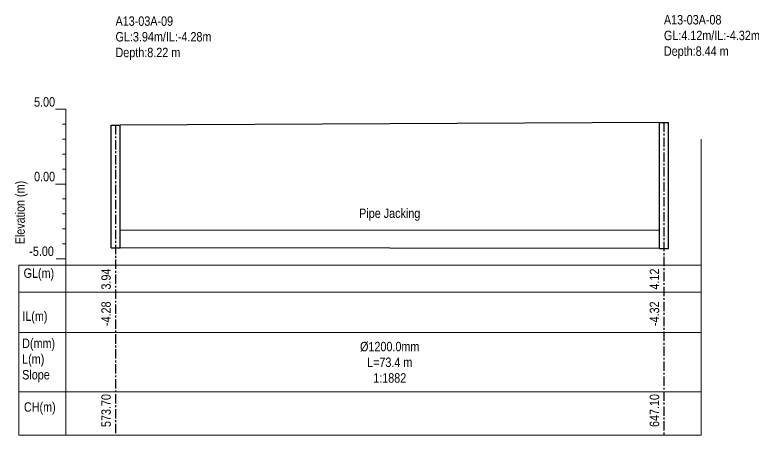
# Model space of a CAD drawing. Header units: metres. Extents: x -765 to 8757, y -99 to 211.
# Drawn here: x 1023.7 to 1123.3, y -33.6 to 22.6 of the extents above; entities that cross this region are included whole.
import ezdxf

# ---------------------------------------------------------------- set-up
doc = ezdxf.new("R2010")
doc.units = ezdxf.units.M
doc.header["$MEASUREMENT"] = 0
doc.linetypes.add('CENTER', pattern=[2, 1.25, -0.25, 0.25, -0.25])
doc.layers.add('PDF_PDF2_Geometry', color=253, linetype='Continuous', lineweight=9, true_color=0xababab)
doc.layers.add('PDF_Text', color=7, linetype='Continuous')
doc.layers.add('SM_PP_GRIDTEXT', color=7, linetype='Continuous', lineweight=5)
doc.styles.add('ALL', font='swissc.ttf')

# ---------------------------------------------------------------- blocks, each defined once
blk = doc.blocks.new('template')
at = {"layer": 'PDF_PDF2_Geometry'}
blk.add_line((0, 24.611), (0, 43.611), dxfattribs=at)
at = {"layer": 'SM_PP_GRIDTEXT'}
for p, q in [((0, 43.611), (-1.388, 43.611)), ((0, 0), (0, 43.611)), ((0, 41.611), (-0.456, 41.611)), ((0, 39.611), (-0.456, 39.611)), ((0, 37.611), (-0.456, 37.611)), ((0, 35.611), (-0.456, 35.611)), ((0, 33.611), (-1.373, 33.611)), ((0, 31.611), (-0.456, 31.611)), ((0, 29.611), (-0.456, 29.611)), ((0, 27.611), (-0.456, 27.611)), ((0, 25.611), (-0.456, 25.611)), ((0, 23.611), (-1.298, 23.611)), ((-6.276, 22.765), (-6.276, 0)), ((0, 22.765), (-6.276, 22.765)), ((-6.276, 19.123), (0, 19.123)), ((0, 13.733), (-6.276, 13.733)), ((-6.276, 0), (0, 0))]:
    blk.add_line(p, q, dxfattribs=at)
blk.add_lwpolyline([(-6.276, 5.778), (0, 5.778)], dxfattribs=at)
at = {"layer": 'PDF_Text', "char_height": 1.26, "attachment_point": 7, "style": 'ALL'}
for s, insert in [('5.00', (-4.258, 43.95)), ('0.00', (-4.258, 33.958)), ('-5.00', (-4.898, 23.966)), ('GL(m)', (-5.66, 20.673)), ('IL(m)', (-5.833, 14.914)), ('CH(m)', (-5.611, 2.756))]:
    blk.add_mtext(s, dxfattribs=dict(at, insert=insert))
at = {"layer": 'PDF_Text', "insert": (-5.119, 25.538), "char_height": 1.25996, "attachment_point": 7, "rotation": 90, "style": 'ALL'}
blk.add_mtext('Elevation (m)', dxfattribs=at)
at = {"layer": 'PDF_Text', "insert": (-5.85, 7.075), "char_height": 1.26, "width": 12.5671, "attachment_point": 7, "style": 'ALL'}
blk.add_mtext('D(mm)\\P\\pxt2;L(m)\\P\\ptz;Slope', dxfattribs=at)

msp = doc.modelspace()

# ---------------------------------------------------------------- linework, layer by layer
for p, q in [((1110, -6.24), (1037.8, -6.16)), ((1110, -8.64), (1037.8, -8.56))]:
    msp.add_line(p, q)
at = {"layer": 'GROUND_ELEVATION', "color": 3}
msp.add_line((1110, 8.24), (1037.8, 7.88), dxfattribs=at)
at = {"layer": 'lines', "color": 8, "linetype": 'CENTER'}
for p, q in [((1110.6, 8.24), (1110.6, -33.61)), ((1037.2, 7.88), (1037.2, -33.61))]:
    msp.add_line(p, q, dxfattribs=at)
at = {"layer": 'Profile Manhole'}
for p, q in [((1110, -8.64), (1110, 8.24)), ((1110, 8.24), (1111.2, 8.24)), ((1111.2, -8.64), (1111.2, 8.24)), ((1036.6, -8.56), (1036.6, 7.88)), ((1036.6, 7.88), (1037.8, 7.88)), ((1037.8, -8.56), (1037.8, 7.88)), ((1036.6, -8.56), (1037.8, -8.56)), ((1110, -8.64), (1111.2, -8.64))]:
    msp.add_line(p, q, dxfattribs=at)
at = {"layer": 'SM_PP_GRIDTEXT'}
for p, q in [((1115.6, -33.6108), (1115.6, 6)), ((1030.5543, -10.8458), (1115.6, -10.8458)), ((1030.5543, -14.4882), (1115.6, -14.4882)), ((1030.5543, -19.878), (1115.6, -19.878)), ((1030.5543, -27.8324), (1115.6, -27.8324)), ((1030.5543, -33.6108), (1115.6, -33.6108))]:
    msp.add_line(p, q, dxfattribs=at)

# ---------------------------------------------------------------- block references
msp.add_blockref('template', (1030.5543, -33.6108))

# ---------------------------------------------------------------- texts
at = {"layer": 'ANNOTATION', "color": 7, "char_height": 1.26, "style": 'ALL'}
for s, insert, attachment_point in [('A13-03A-09\\PGL:3.94m/IL:-4.28m\\PDepth:8.22 m', (1037.2, 22.44), 1), ('A13-03A-08\\PGL:4.12m/IL:-4.32m\\PDepth:8.44 m', (1110.6, 22.62), 1), ('Pipe Jacking', (1073.9, -3.285), 2), ('Ø1200.0mm\\PL=73.4 m\\P1:1882', (1073.9, -21.13), 2)]:
    msp.add_mtext(s, dxfattribs=dict(at, insert=insert, attachment_point=attachment_point))
at = {"layer": 'PDF_text', "color": 7, "style": 'ALL'}
for s, p in [('3.94', (1036.56, -14.13)), ('4.12', (1109.96, -14.13)), ('-4.28', (1036.56, -19.01)), ('-4.32', (1109.96, -19.01)), ('573.70', (1036.56, -32.53)), ('647.10', (1109.96, -32.53))]:
    msp.add_text(s, height=1.26, rotation=90, dxfattribs=at).set_placement(p)

doc.saveas('drawing.dxf')
